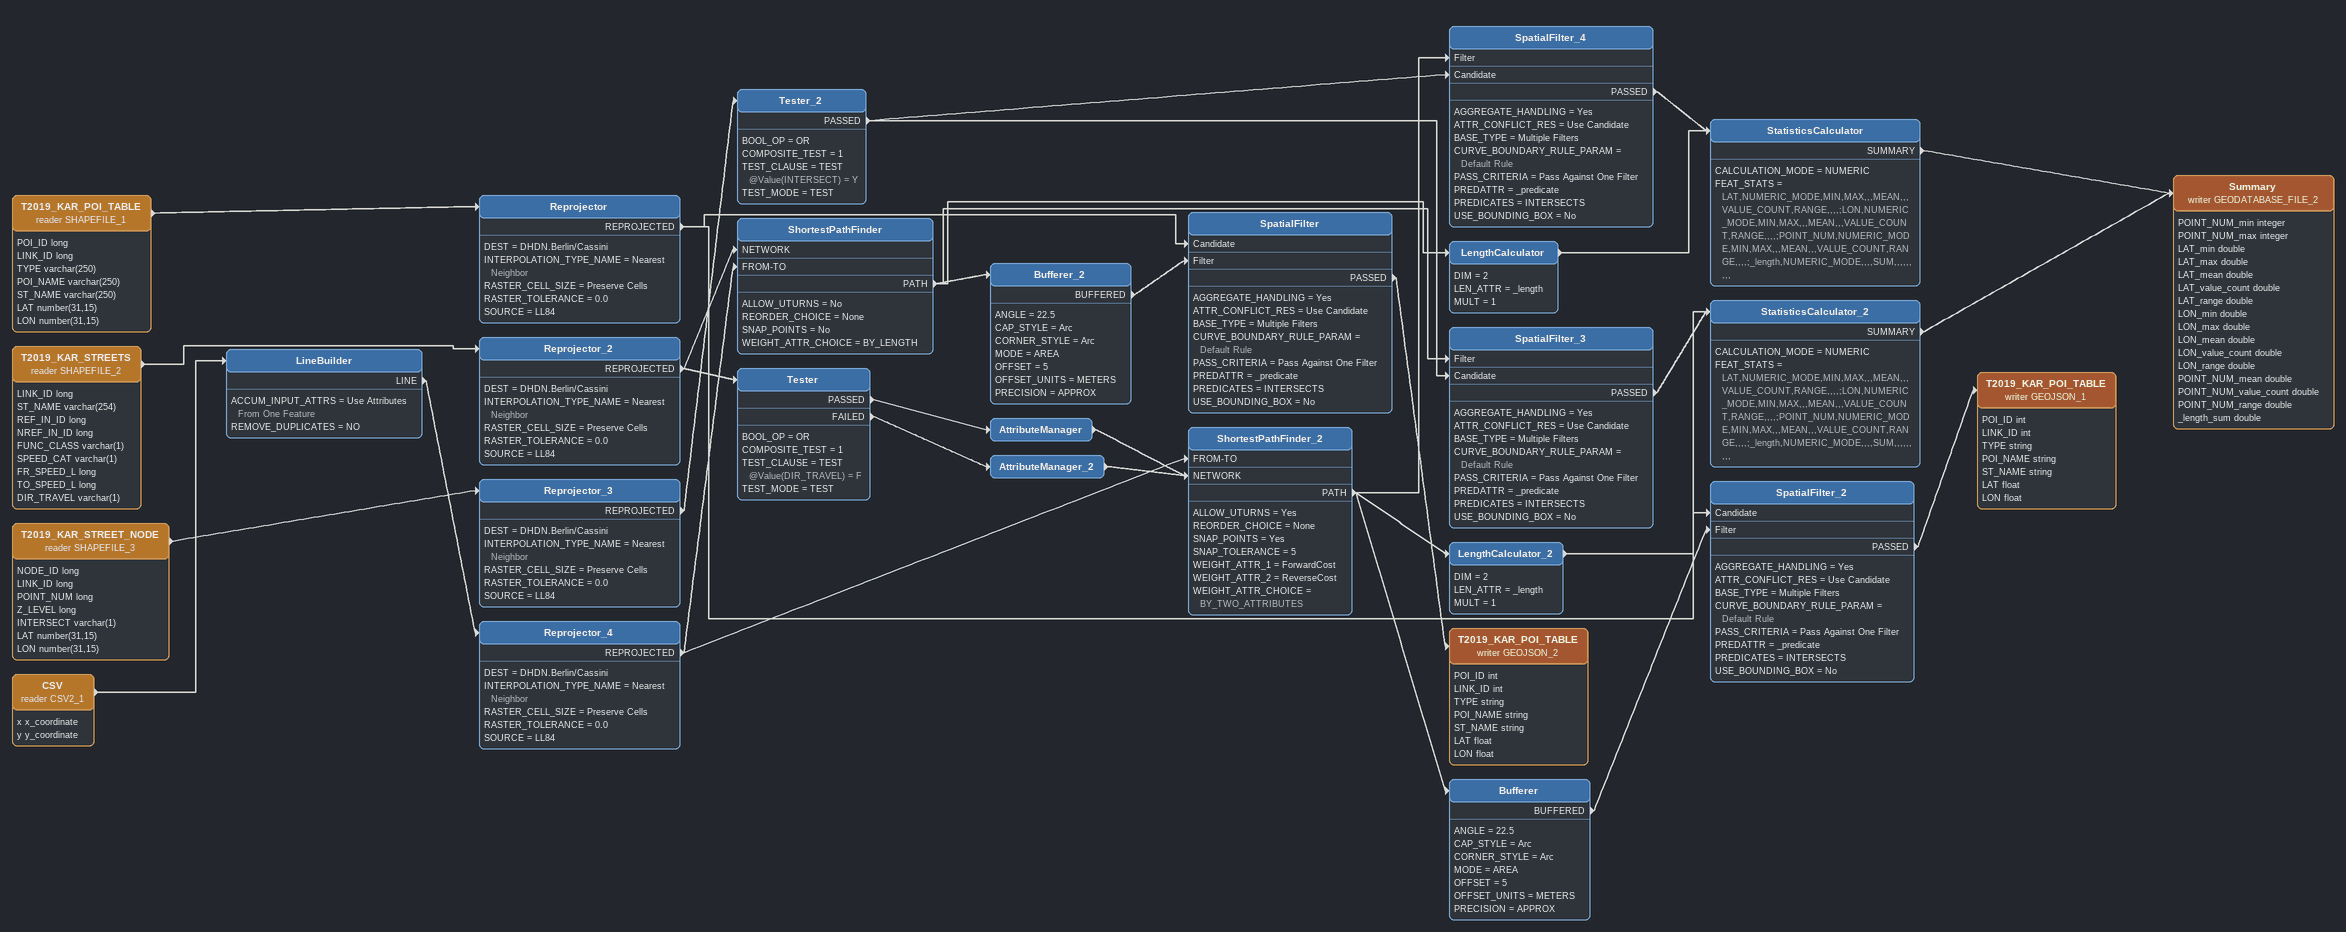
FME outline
T2019_KAR_POI_TABLE (reader SHAPEFILE_1)
    attributes: POI_ID long, LINK_ID long, TYPE varchar(250), POI_NAME varchar(250), ST_NAME varchar(250), LAT number(31,15), LON number(31,15)
    -> Reprojector
Reprojector
    DEST = DHDN.Berlin/Cassini
    INTERPOLATION_TYPE_NAME = Nearest Neighbor
    RASTER_CELL_SIZE = Preserve Cells
    RASTER_TOLERANCE = 0.0
    SOURCE = LL84
    REPROJECTED -> SpatialFilter [Candidate]
    REPROJECTED -> SpatialFilter_2 [Candidate]
T2019_KAR_STREETS (reader SHAPEFILE_2)
    attributes: LINK_ID long, ST_NAME varchar(254), REF_IN_ID long, NREF_IN_ID long, FUNC_CLASS varchar(1), SPEED_CAT varchar(1), FR_SPEED_L long, TO_SPEED_L long, DIR_TRAVEL varchar(1)
    -> Reprojector_2
Reprojector_2
    DEST = DHDN.Berlin/Cassini
    INTERPOLATION_TYPE_NAME = Nearest Neighbor
    RASTER_CELL_SIZE = Preserve Cells
    RASTER_TOLERANCE = 0.0
    SOURCE = LL84
    REPROJECTED -> ShortestPathFinder [NETWORK]
    REPROJECTED -> Tester
Tester
    BOOL_OP = OR
    COMPOSITE_TEST = 1
    TEST_CLAUSE = TEST @Value(DIR_TRAVEL) = F
    TEST_MODE = TEST
    PASSED -> AttributeManager
    FAILED -> AttributeManager_2
AttributeManager
    -> ShortestPathFinder_2 [NETWORK]
AttributeManager_2
    -> ShortestPathFinder_2 [NETWORK]
T2019_KAR_STREET_NODE (reader SHAPEFILE_3)
    attributes: NODE_ID long, LINK_ID long, POINT_NUM long, Z_LEVEL long, INTERSECT varchar(1), LAT number(31,15), LON number(31,15)
    -> Reprojector_3
Reprojector_3
    DEST = DHDN.Berlin/Cassini
    INTERPOLATION_TYPE_NAME = Nearest Neighbor
    RASTER_CELL_SIZE = Preserve Cells
    RASTER_TOLERANCE = 0.0
    SOURCE = LL84
    REPROJECTED -> Tester_2
Tester_2
    BOOL_OP = OR
    COMPOSITE_TEST = 1
    TEST_CLAUSE = TEST @Value(INTERSECT) = Y
    TEST_MODE = TEST
    PASSED -> SpatialFilter_3 [Candidate]
    PASSED -> SpatialFilter_4 [Candidate]
CSV (reader CSV2_1)
    attributes: x x_coordinate, y y_coordinate
    -> LineBuilder
LineBuilder
    ACCUM_INPUT_ATTRS = Use Attributes From One Feature
    REMOVE_DUPLICATES = NO
    LINE -> Reprojector_4
Reprojector_4
    DEST = DHDN.Berlin/Cassini
    INTERPOLATION_TYPE_NAME = Nearest Neighbor
    RASTER_CELL_SIZE = Preserve Cells
    RASTER_TOLERANCE = 0.0
    SOURCE = LL84
    REPROJECTED -> ShortestPathFinder [FROM-TO]
    REPROJECTED -> ShortestPathFinder_2 [FROM-TO]
ShortestPathFinder
    ALLOW_UTURNS = No
    REORDER_CHOICE = None
    SNAP_POINTS = No
    WEIGHT_ATTR_CHOICE = BY_LENGTH
    PATH -> Bufferer_2
    PATH -> SpatialFilter_3 [Filter]
    PATH -> LengthCalculator
LengthCalculator
    DIM = 2
    LEN_ATTR = _length
    MULT = 1
    -> StatisticsCalculator
SpatialFilter_3
    AGGREGATE_HANDLING = Yes
    ATTR_CONFLICT_RES = Use Candidate
    BASE_TYPE = Multiple Filters
    CURVE_BOUNDARY_RULE_PARAM = Default Rule
    PASS_CRITERIA = Pass Against One Filter
    PREDATTR = _predicate
    PREDICATES = INTERSECTS
    USE_BOUNDING_BOX = No
    PASSED -> StatisticsCalculator_2
Bufferer_2
    ANGLE = 22.5
    CAP_STYLE = Arc
    CORNER_STYLE = Arc
    MODE = AREA
    OFFSET = 5
    OFFSET_UNITS = METERS
    PRECISION = APPROX
    BUFFERED -> SpatialFilter [Filter]
SpatialFilter
    AGGREGATE_HANDLING = Yes
    ATTR_CONFLICT_RES = Use Candidate
    BASE_TYPE = Multiple Filters
    CURVE_BOUNDARY_RULE_PARAM = Default Rule
    PASS_CRITERIA = Pass Against One Filter
    PREDATTR = _predicate
    PREDICATES = INTERSECTS
    USE_BOUNDING_BOX = No
    PASSED -> T2019_KAR_POI_TABLE (writer GEOJSON_2)
T2019_KAR_POI_TABLE (writer GEOJSON_2)
    attributes: POI_ID int, LINK_ID int, TYPE string, POI_NAME string, ST_NAME string, LAT float, LON float
ShortestPathFinder_2
    ALLOW_UTURNS = Yes
    REORDER_CHOICE = None
    SNAP_POINTS = Yes
    SNAP_TOLERANCE = 5
    WEIGHT_ATTR_1 = ForwardCost
    WEIGHT_ATTR_2 = ReverseCost
    WEIGHT_ATTR_CHOICE = BY_TWO_ATTRIBUTES
    PATH -> Bufferer
    PATH -> SpatialFilter_4 [Filter]
    PATH -> LengthCalculator_2
SpatialFilter_4
    AGGREGATE_HANDLING = Yes
    ATTR_CONFLICT_RES = Use Candidate
    BASE_TYPE = Multiple Filters
    CURVE_BOUNDARY_RULE_PARAM = Default Rule
    PASS_CRITERIA = Pass Against One Filter
    PREDATTR = _predicate
    PREDICATES = INTERSECTS
    USE_BOUNDING_BOX = No
    PASSED -> StatisticsCalculator
StatisticsCalculator
    CALCULATION_MODE = NUMERIC
    FEAT_STATS = LAT,NUMERIC_MODE,MIN,MAX,,,MEAN,,,VALUE_COUNT,RANGE,,,,;LON,NUMERIC_MODE,MIN,MAX,,,MEAN,,,VALUE_COUNT,RANGE,,,,;POINT_NUM,NUMERIC_MODE,MIN,MAX,,,MEAN,,,VALUE_COUNT,RANGE,,,,;_length,NUMERIC_MODE,,,,SUM,,,,,,,,,
    SUMMARY -> Summary (writer GEODATABASE_FILE_2)
LengthCalculator_2
    DIM = 2
    LEN_ATTR = _length
    MULT = 1
    -> StatisticsCalculator_2
StatisticsCalculator_2
    CALCULATION_MODE = NUMERIC
    FEAT_STATS = LAT,NUMERIC_MODE,MIN,MAX,,,MEAN,,,VALUE_COUNT,RANGE,,,,;LON,NUMERIC_MODE,MIN,MAX,,,MEAN,,,VALUE_COUNT,RANGE,,,,;POINT_NUM,NUMERIC_MODE,MIN,MAX,,,MEAN,,,VALUE_COUNT,RANGE,,,,;_length,NUMERIC_MODE,,,,SUM,,,,,,,,,
    SUMMARY -> Summary (writer GEODATABASE_FILE_2)
Summary (writer GEODATABASE_FILE_2)
    attributes: POINT_NUM_min integer, POINT_NUM_max integer, LAT_min double, LAT_max double, LAT_mean double, LAT_value_count double, LAT_range double, LON_min double, LON_max double, LON_mean double, LON_value_count double, LON_range double, POINT_NUM_mean double, POINT_NUM_value_count double, POINT_NUM_range double, _length_sum double
Bufferer
    ANGLE = 22.5
    CAP_STYLE = Arc
    CORNER_STYLE = Arc
    MODE = AREA
    OFFSET = 5
    OFFSET_UNITS = METERS
    PRECISION = APPROX
    BUFFERED -> SpatialFilter_2 [Filter]
SpatialFilter_2
    AGGREGATE_HANDLING = Yes
    ATTR_CONFLICT_RES = Use Candidate
    BASE_TYPE = Multiple Filters
    CURVE_BOUNDARY_RULE_PARAM = Default Rule
    PASS_CRITERIA = Pass Against One Filter
    PREDATTR = _predicate
    PREDICATES = INTERSECTS
    USE_BOUNDING_BOX = No
    PASSED -> T2019_KAR_POI_TABLE (writer GEOJSON_1)
T2019_KAR_POI_TABLE (writer GEOJSON_1)
    attributes: POI_ID int, LINK_ID int, TYPE string, POI_NAME string, ST_NAME string, LAT float, LON float
